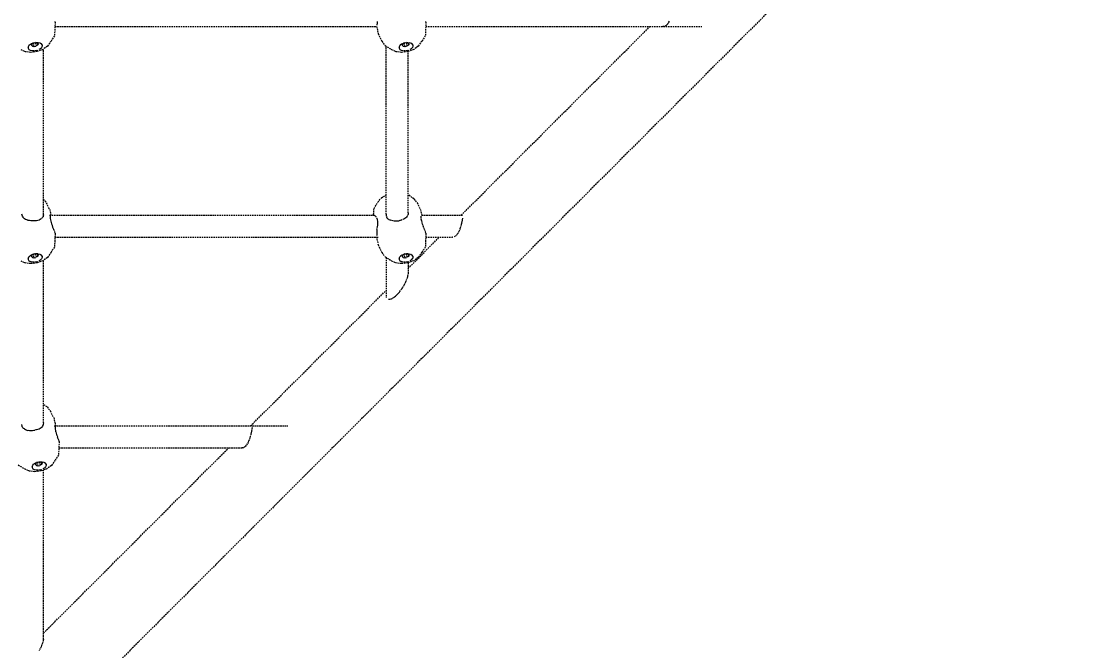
# Model space of a CAD drawing. Header units: millimetres. Extents: x -5899 to 5819, y -5159 to 4068.
# Drawn here: x -448 to 427, y -1811 to -1297 of the extents above; entities that cross this region are included whole.
import ezdxf

# ---------------------------------------------------------------- set-up
doc = ezdxf.new("R2010")
doc.units = ezdxf.units.MM
doc.linetypes.add('HIDDEN', pattern=[1.905, 1.27, -0.635])
for name, color, linetype in [('DIKOM_ОБЪЕКТ', 7, 'Continuous'), ('DIKOM_РАЗМЕР_ЗОНА', 7, 'Continuous'), ('DIKOM_РАЗМЕР_ОБЪЕКТА', 7, 'Continuous')]:
    doc.layers.add(name, color=color, linetype=linetype)
doc.styles.add('style1', font='arialbd.ttf', dxfattribs={"width": 0.8})
doc.dimstyles.new('1-50', dxfattribs={"dimtxt": 300, "dimasz": 200, "dimexe": 100, "dimexo": 0, "dimgap": 100, "dimtad": 1, "dimtxsty": 'style1', "dimcen": 200, "dimclrd": 7, "dimclre": 7, "dimclrt": 7, "dimadec": 1, "dimazin": 2, "dimtfac": 1, "dimtmove": 0, "dimatfit": 2, "dimfxl": 0, "dimlwd": 25, "dimlwe": 18, "dimarcsym": 0})

# ---------------------------------------------------------------- blocks, each defined once
blk = doc.blocks.new('*D1')
at = {"layer": 'Defpoints', "color": 0, "transparency": 16777216}
for p in [(-2800.52, 90.07), (3818.91, 90.07), (3818.91, -4274.71)]:
    blk.add_point(p, dxfattribs=at)
at = {"layer": 'DIKOM_РАЗМЕР_ОБЪЕКТА', "color": 7, "lineweight": 18, "transparency": 16777216}
for p, q in [((-2800.52, 90.07), (-2800.52, -4374.71)), ((3818.91, 90.07), (3818.91, -4374.71))]:
    blk.add_line(p, q, dxfattribs=at)
at = {"layer": 'DIKOM_РАЗМЕР_ОБЪЕКТА', "color": 7, "lineweight": 25, "transparency": 16777216}
blk.add_line((-2600.52, -4274.71), (3618.91, -4274.71), dxfattribs=at)
at = {"layer": 'DIKOM_РАЗМЕР_ОБЪЕКТА', "color": 7, "transparency": 16777216}
for points in [[(-2600.52, -4241.37), (-2600.52, -4308.04), (-2800.52, -4274.71)], [(3618.91, -4241.37), (3618.91, -4308.04), (3818.91, -4274.71)]]:
    blk.add_solid(points, dxfattribs=at)
at = {"layer": 'DIKOM_РАЗМЕР_ОБЪЕКТА', "color": 7, "transparency": 16777216, "insert": (470.97, -3996.01), "char_height": 300, "attachment_point": 5, "style": 'style1'}
blk.add_mtext('{\\fArial|b0|i0|c204|p34;\\H1.16667x;6600}', dxfattribs=at)
blk = doc.blocks.new('*D3')
at = {"layer": 'Defpoints', "color": 0, "transparency": 16777216}
for p in [(-4566.94, 98.04), (5818.91, 98.04), (5818.91, -5058.62)]:
    blk.add_point(p, dxfattribs=at)
at = {"layer": 'DIKOM_РАЗМЕР_ЗОНА', "color": 7, "lineweight": 18, "transparency": 16777216}
for p, q in [((-4566.94, 98.04), (-4566.94, -5158.62)), ((5818.91, 98.04), (5818.91, -5158.62))]:
    blk.add_line(p, q, dxfattribs=at)
at = {"layer": 'DIKOM_РАЗМЕР_ЗОНА', "color": 7, "lineweight": 25, "transparency": 16777216}
blk.add_line((-4366.94, -5058.62), (5618.91, -5058.62), dxfattribs=at)
at = {"layer": 'DIKOM_РАЗМЕР_ЗОНА', "color": 7, "transparency": 16777216}
for points in [[(-4366.94, -5025.29), (-4366.94, -5091.96), (-4566.94, -5058.62)], [(5618.91, -5025.29), (5618.91, -5091.96), (5818.91, -5058.62)]]:
    blk.add_solid(points, dxfattribs=at)
at = {"layer": 'DIKOM_РАЗМЕР_ЗОНА', "color": 7, "transparency": 16777216, "insert": (501.97, -4779.92), "char_height": 300, "attachment_point": 5, "style": 'style1'}
blk.add_mtext('{\\fArial|b0|i0|c204|p34;\\H1.16667x;10400}', dxfattribs=at)

msp = doc.modelspace()

# ---------------------------------------------------------------- linework, layer by layer
at = {"layer": 'DIKOM_ОБЪЕКТ', "color": 7, "linetype": 'HIDDEN', "lineweight": 15}
for p, q in [((392.063, -1058.948), (-507.292, -1958.331)), ((-420.877, -1297.172), (-421.386, -1308.443)), ((-421.047, -1300.924), (-158.011, -1300.924)), ((-420.877, -1297.172), (-420.979, -1296.692)), ((-158.063, -1300.676), (-156.794, -1306.646)), ((-157.761, -1299.301), (-157.821, -1299.793)), ((-157.706, -1298.534), (-157.758, -1299.273)), ((-157.68, -1297.666), (-157.703, -1298.494)), ((-157.683, -1296.714), (-157.68, -1297.287)), ((-117.707, -1297.172), (-118.217, -1308.443)), ((-117.877, -1300.924), (107.765, -1300.924)), ((-117.707, -1297.172), (-117.81, -1296.69)), ((-88.901, -1455.089), (65.264, -1300.924)), ((76.703, -1300.817), (76.071, -1300.924)), ((76.95, -1300.775), (77.667, -1300.501)), ((77.806, -1300.433), (78.499, -1300.01)), ((78.569, -1299.958), (79.24, -1299.381)), ((79.312, -1299.316), (79.984, -1298.547)), ((80.149, -1298.342), (80.79, -1297.433)), ((80.862, -1297.313), (81.429, -1296.338)), ((-424.246, -1312.683), (-427.17, -1316.982)), ((-421.386, -1308.443), (-424.246, -1312.683)), ((-156.794, -1306.646), (-153.643, -1312.847)), ((-153.643, -1312.847), (-151.11, -1316.416)), ((-121.078, -1312.682), (-124.001, -1316.982)), ((-118.217, -1308.443), (-121.078, -1312.682)), ((-448.9, -1319.683), (-445.385, -1321.397)), ((-440.723, -1321.982), (-445.385, -1321.397)), ((-442.854, -1317.574), (-442.323, -1316.474)), ((-442.854, -1317.574), (-442.828, -1318.642)), ((-442.828, -1318.642), (-442.248, -1319.576)), ((-442.323, -1316.474), (-441.286, -1315.451)), ((-442.248, -1319.576), (-441.17, -1320.286)), ((-441.286, -1315.451), (-439.841, -1314.605)), ((-439.698, -1320.7), (-441.17, -1320.286)), ((-435.625, -1321.348), (-440.723, -1321.982)), ((-440.071, -1315.121), (-440.319, -1316.188)), ((-440.319, -1316.188), (-439.503, -1316.997)), ((-440.071, -1315.121), (-439.078, -1314.374)), ((-439.503, -1316.997), (-439.926, -1315.012)), ((-439.841, -1314.605), (-437.693, -1313.955)), ((-438.135, -1314.021), (-439.841, -1314.605)), ((-437.973, -1320.779), (-439.698, -1320.7)), ((-439.503, -1316.997), (-437.93, -1317.239)), ((-437.93, -1317.239), (-438.572, -1314.221)), ((-438.135, -1314.021), (-436.334, -1313.754)), ((-436.172, -1320.512), (-437.973, -1320.779)), ((-437.93, -1317.239), (-436.205, -1316.821)), ((-436.205, -1316.821), (-436.842, -1313.829)), ((-435.55, -1314.025), (-436.833, -1313.828)), ((-436.334, -1313.754), (-434.61, -1313.833)), ((-434.983, -1315.901), (-436.205, -1316.821)), ((-436.172, -1320.512), (-434.466, -1319.928)), ((-430.865, -1319.592), (-435.625, -1321.348)), ((-434.735, -1314.835), (-435.55, -1314.025)), ((-434.983, -1315.901), (-435.338, -1314.237)), ((-434.735, -1314.835), (-434.983, -1315.901)), ((-434.61, -1313.833), (-433.138, -1314.247)), ((-433.021, -1319.082), (-434.466, -1319.928)), ((-433.138, -1314.247), (-432.059, -1314.957)), ((-431.984, -1318.059), (-433.021, -1319.082)), ((-431.48, -1315.891), (-432.059, -1314.957)), ((-431.454, -1316.959), (-431.984, -1318.059)), ((-431.48, -1315.891), (-431.454, -1316.959)), ((-427.17, -1316.982), (-430.865, -1319.592)), ((-430.499, -1454.745), (-430.499, -1319.334)), ((-151.11, -1316.416), (-145.731, -1319.683)), ((-150.3, -1454.218), (-150.3, -1316.908)), ((-145.731, -1319.683), (-142.216, -1321.397)), ((-137.554, -1321.981), (-142.216, -1321.397)), ((-139.684, -1317.574), (-139.153, -1316.474)), ((-139.684, -1317.574), (-139.658, -1318.642)), ((-139.658, -1318.642), (-139.078, -1319.576)), ((-139.153, -1316.474), (-138.117, -1315.451)), ((-139.078, -1319.576), (-138.001, -1320.286)), ((-138.117, -1315.451), (-136.672, -1314.604)), ((-136.528, -1320.7), (-138.001, -1320.286)), ((-132.456, -1321.348), (-137.554, -1321.981)), ((-136.901, -1315.121), (-137.15, -1316.188)), ((-137.15, -1316.188), (-136.334, -1316.997)), ((-136.901, -1315.121), (-135.908, -1314.373)), ((-136.334, -1316.997), (-136.755, -1315.012)), ((-136.672, -1314.604), (-134.524, -1313.955)), ((-134.966, -1314.021), (-136.672, -1314.604)), ((-134.804, -1320.779), (-136.528, -1320.7)), ((-136.334, -1316.997), (-134.761, -1317.239)), ((-134.761, -1317.239), (-135.403, -1314.221)), ((-134.966, -1314.021), (-133.166, -1313.754)), ((-133.003, -1320.512), (-134.804, -1320.779)), ((-134.761, -1317.239), (-133.035, -1316.821)), ((-133.035, -1316.821), (-133.672, -1313.829)), ((-132.382, -1314.025), (-133.663, -1313.828)), ((-133.166, -1313.754), (-131.44, -1313.832)), ((-131.815, -1315.901), (-133.035, -1316.821)), ((-133.003, -1320.512), (-131.298, -1319.928)), ((-127.697, -1319.592), (-132.456, -1321.348)), ((-131.566, -1314.834), (-132.382, -1314.025)), ((-132.301, -1453.131), (-132.301, -1321.291)), ((-131.815, -1315.901), (-132.169, -1314.237)), ((-131.566, -1314.834), (-131.815, -1315.901)), ((-131.44, -1313.832), (-129.969, -1314.247)), ((-129.852, -1319.082), (-131.298, -1319.928)), ((-129.969, -1314.247), (-128.891, -1314.957)), ((-128.816, -1318.059), (-129.852, -1319.082)), ((-128.311, -1315.891), (-128.891, -1314.957)), ((-128.284, -1316.959), (-128.816, -1318.059)), ((-128.311, -1315.891), (-128.284, -1316.959)), ((-124.001, -1316.982), (-127.697, -1319.592)), ((-430.499, -1441.901), (-427.571, -1445.672)), ((-160.08, -1449.51), (-157.048, -1444.426)), ((-157.048, -1444.426), (-154.047, -1440.746)), ((-154.047, -1440.746), (-150.3, -1438.629)), ((-127.545, -1441.624), (-132.156, -1438.392)), ((-127.545, -1441.624), (-124.402, -1445.672)), ((-424.777, -1451.454), (-427.571, -1445.672)), ((-424.004, -1455.089), (-424.777, -1451.454)), ((-160.513, -1454.425), (-160.08, -1449.51)), ((-132.301, -1453.127), (-132.365, -1454.047)), ((-121.608, -1451.454), (-124.402, -1445.672)), ((-120.835, -1455.089), (-121.608, -1451.454)), ((-448.428, -1453.84), (-448.209, -1454.764)), ((-448.198, -1454.8), (-447.83, -1455.667)), ((-447.814, -1455.702), (-447.31, -1456.498)), ((-447.287, -1456.532), (-446.664, -1457.242)), ((-446.634, -1457.274), (-445.904, -1457.892)), ((-445.036, -1458.445), (-445.865, -1457.922)), ((-444.08, -1458.89), (-444.99, -1458.471)), ((-443.057, -1459.217), (-444.04, -1458.906)), ((-441.908, -1459.441), (-442.961, -1459.243)), ((-440.753, -1459.525), (-441.792, -1459.452)), ((-440.021, -1459.499), (-440.692, -1459.528)), ((-439.565, -1459.598), (-440.021, -1459.499)), ((-438.365, -1459.735), (-439.498, -1459.611)), ((-437.143, -1459.747), (-438.244, -1459.744)), ((-436.034, -1459.63), (-437.089, -1459.744)), ((-435.001, -1459.397), (-435.987, -1459.623)), ((-434.012, -1459.043), (-434.923, -1459.375)), ((-433.561, -1458.808), (-433.969, -1459.023)), ((-433.137, -1458.585), (-433.561, -1458.808)), ((-432.366, -1458.025), (-433.101, -1458.561)), ((-431.982, -1457.641), (-432.34, -1458)), ((-431.182, -1456.98), (-431.691, -1457.468)), ((-430.797, -1456.349), (-431.169, -1456.961)), ((-430.566, -1455.603), (-430.789, -1456.328)), ((-430.499, -1454.745), (-430.563, -1455.579)), ((-425.603, -1455.089), (-159.803, -1455.089)), ((-425.055, -1456.332), (-425.039, -1456.844)), ((-425.003, -1455.794), (-425.053, -1456.32)), ((-425.033, -1457.011), (-424.933, -1457.819)), ((-424.931, -1457.836), (-424.759, -1458.766)), ((-424.756, -1458.786), (-424.517, -1459.803)), ((-424.512, -1459.825), (-424.211, -1460.907)), ((-424.204, -1460.933), (-423.846, -1462.062)), ((-423.826, -1462.122), (-423.428, -1463.266)), ((-160.532, -1455.089), (-160.513, -1454.425)), ((-159.525, -1455.397), (-159.923, -1455.237)), ((-158.981, -1455.798), (-159.504, -1455.413)), ((-158.487, -1456.34), (-158.963, -1455.817)), ((-158.062, -1457.023), (-158.474, -1456.362)), ((-158.052, -1457.047), (-157.719, -1457.849)), ((-157.712, -1457.874), (-157.461, -1458.796)), ((-157.457, -1458.823), (-157.293, -1459.833)), ((-157.252, -1462.09), (-157.362, -1463.226)), ((-157.291, -1459.861), (-157.257, -1460.394)), ((-157.257, -1460.394), (-157.224, -1460.936)), ((-157.224, -1460.966), (-157.252, -1462.09)), ((-150.3, -1454.216), (-150.235, -1455.242)), ((-150.232, -1455.269), (-150.009, -1456.193)), ((-150.001, -1456.222), (-149.63, -1457.042)), ((-149.11, -1457.769), (-149.617, -1457.067)), ((-148.463, -1458.363), (-149.091, -1457.792)), ((-147.703, -1458.825), (-148.438, -1458.384)), ((-146.836, -1459.151), (-147.669, -1458.843)), ((-146.039, -1459.306), (-146.794, -1459.164)), ((-144.856, -1459.707), (-145.843, -1459.396)), ((-143.709, -1459.93), (-144.766, -1459.731)), ((-142.553, -1460.014), (-143.657, -1459.937)), ((-141.365, -1459.968), (-142.494, -1460.017)), ((-140.167, -1459.79), (-141.301, -1459.965)), ((-138.945, -1459.473), (-140.046, -1459.768)), ((-137.839, -1459.051), (-138.683, -1459.376)), ((-137.034, -1458.643), (-137.79, -1459.03)), ((-135.817, -1458.237), (-136.723, -1458.567)), ((-134.941, -1457.779), (-135.77, -1458.215)), ((-134.17, -1457.219), (-134.902, -1457.753)), ((-133.514, -1456.562), (-134.139, -1457.19)), ((-132.985, -1455.811), (-133.491, -1456.531)), ((-132.739, -1455.284), (-132.969, -1455.779)), ((-132.368, -1454.084), (-132.59, -1454.948)), ((-121.886, -1456.35), (-121.871, -1456.84)), ((-121.836, -1455.81), (-121.88, -1456.269)), ((-121.862, -1457.034), (-121.774, -1457.743)), ((-121.758, -1457.861), (-121.607, -1458.678)), ((-121.581, -1458.81), (-121.372, -1459.701)), ((-121.336, -1459.848), (-121.074, -1460.789)), ((-121.266, -1455.089), (-87.776, -1455.089)), ((-121.026, -1460.96), (-120.718, -1461.935)), ((-120.656, -1462.127), (-120.316, -1463.1)), ((-88.655, -1462.705), (-88.536, -1462.257)), ((-88.525, -1462.216), (-88.376, -1461.521)), ((-88.376, -1461.521), (-88.276, -1461.037)), ((-88.273, -1461.017), (-88.116, -1460.38)), ((-88.116, -1460.379), (-88.008, -1459.918)), ((-87.999, -1459.868), (-87.901, -1459.323)), ((-87.901, -1459.323), (-87.832, -1458.89)), ((-87.828, -1458.839), (-87.72, -1458.338)), ((-87.634, -1457.897), (-87.574, -1457.444)), ((-423.414, -1463.3), (-422.979, -1464.44)), ((-422.497, -1465.603), (-422.963, -1464.478)), ((-421.997, -1466.728), (-422.479, -1465.644)), ((-421.59, -1467.573), (-421.976, -1466.773)), ((-421.175, -1468.393), (-421.451, -1467.859)), ((-420.877, -1469.795), (-421.386, -1481.067)), ((-420.877, -1469.795), (-421.175, -1468.393)), ((-157.855, -1465.592), (-158.002, -1466.06)), ((-158.002, -1466.061), (-157.957, -1466.675)), ((-157.954, -1466.719), (-157.899, -1467.761)), ((-157.888, -1470.699), (-157.941, -1471.437)), ((-157.897, -1467.806), (-157.868, -1468.791)), ((-157.863, -1469.831), (-157.885, -1470.659)), ((-157.866, -1468.879), (-157.864, -1469.364)), ((-157.864, -1469.364), (-157.861, -1469.789)), ((-157.568, -1464.432), (-157.846, -1465.551)), ((-157.365, -1463.26), (-157.562, -1464.394)), ((-120.243, -1463.308), (-119.876, -1464.268)), ((-119.398, -1465.433), (-119.785, -1464.5)), ((-118.893, -1466.58), (-119.288, -1465.692)), ((-118.419, -1467.58), (-118.768, -1466.854)), ((-118.005, -1468.395), (-118.228, -1467.964)), ((-117.707, -1469.795), (-118.217, -1481.066)), ((-117.707, -1469.795), (-118.005, -1468.395)), ((-92.838, -1471.467), (-92.373, -1470.934)), ((-92.373, -1470.934), (-92.099, -1470.628)), ((-92.099, -1470.628), (-91.847, -1470.283)), ((-91.847, -1470.282), (-91.407, -1469.658)), ((-91.407, -1469.657), (-91.178, -1469.276)), ((-91.028, -1469.017), (-90.791, -1468.608)), ((-90.791, -1468.608), (-90.585, -1468.194)), ((-90.585, -1468.193), (-90.267, -1467.507)), ((-90.267, -1467.507), (-90.088, -1467.067)), ((-89.99, -1466.792), (-89.794, -1466.325)), ((-89.794, -1466.325), (-89.614, -1465.864)), ((-89.614, -1465.864), (-89.379, -1465.181)), ((-89.353, -1465.106), (-89.198, -1464.627)), ((-89.198, -1464.627), (-88.997, -1463.898)), ((-88.854, -1463.41), (-88.655, -1462.705)), ((-421.025, -1473.089), (-156.508, -1473.089)), ((-158.187, -1472.716), (-156.794, -1479.269)), ((-157.944, -1471.466), (-158.004, -1471.958)), ((-156.794, -1479.269), (-153.643, -1485.47)), ((-132.305, -1498.492), (-106.901, -1473.089)), ((-117.856, -1473.089), (-96.095, -1473.089)), ((-95.618, -1473.008), (-96.095, -1473.089)), ((-94.223, -1472.524), (-93.754, -1472.238)), ((-93.525, -1472.07), (-93.066, -1471.675)), ((-442.322, -1489.097), (-441.286, -1488.074)), ((-441.286, -1488.074), (-439.841, -1487.228)), ((-440.07, -1487.745), (-440.319, -1488.811)), ((-440.07, -1487.745), (-439.078, -1486.997)), ((-439.503, -1489.62), (-439.925, -1487.635)), ((-439.841, -1487.228), (-437.693, -1486.578)), ((-438.135, -1486.644), (-439.841, -1487.228)), ((-437.929, -1489.863), (-438.572, -1486.844)), ((-438.135, -1486.644), (-436.334, -1486.378)), ((-436.204, -1489.444), (-436.841, -1486.453)), ((-435.55, -1486.649), (-436.832, -1486.451)), ((-436.334, -1486.378), (-434.61, -1486.456)), ((-434.983, -1488.525), (-436.204, -1489.444)), ((-434.735, -1487.457), (-435.55, -1486.649)), ((-434.983, -1488.525), (-435.338, -1486.86)), ((-434.735, -1487.457), (-434.983, -1488.525)), ((-434.61, -1486.456), (-433.138, -1486.87)), ((-433.138, -1486.87), (-432.059, -1487.58)), ((-431.48, -1488.514), (-432.059, -1487.58)), ((-431.48, -1488.514), (-431.454, -1489.582)), ((-424.246, -1485.306), (-427.169, -1489.606)), ((-421.386, -1481.067), (-424.246, -1485.306)), ((-153.643, -1485.47), (-151.11, -1489.039)), ((-139.153, -1489.097), (-138.116, -1488.074)), ((-138.116, -1488.074), (-136.672, -1487.228)), ((-136.901, -1487.744), (-137.15, -1488.811)), ((-136.901, -1487.744), (-135.909, -1486.997)), ((-136.334, -1489.62), (-136.755, -1487.635)), ((-136.672, -1487.228), (-134.522, -1486.578)), ((-134.966, -1486.643), (-136.672, -1487.228)), ((-134.761, -1489.863), (-135.402, -1486.844)), ((-134.966, -1486.643), (-133.166, -1486.378)), ((-133.035, -1489.444), (-133.672, -1486.452)), ((-132.381, -1486.648), (-133.662, -1486.451)), ((-133.166, -1486.378), (-131.44, -1486.456)), ((-131.814, -1488.525), (-133.035, -1489.444)), ((-131.566, -1487.457), (-132.381, -1486.648)), ((-131.814, -1488.525), (-132.169, -1486.859)), ((-131.566, -1487.457), (-131.814, -1488.525)), ((-131.44, -1486.456), (-129.968, -1486.87)), ((-129.968, -1486.87), (-128.89, -1487.58)), ((-128.311, -1488.514), (-128.89, -1487.58)), ((-128.311, -1488.514), (-128.284, -1489.582)), ((-121.077, -1485.306), (-124, -1489.605)), ((-118.217, -1481.066), (-121.077, -1485.306)), ((-448.9, -1492.307), (-445.385, -1494.021)), ((-440.723, -1494.605), (-445.385, -1494.021)), ((-442.854, -1490.197), (-442.322, -1489.097)), ((-442.854, -1490.197), (-442.828, -1491.265)), ((-442.828, -1491.265), (-442.248, -1492.199)), ((-442.248, -1492.199), (-441.17, -1492.909)), ((-439.697, -1493.324), (-441.17, -1492.909)), ((-435.624, -1493.971), (-440.723, -1494.605)), ((-440.319, -1488.811), (-439.503, -1489.62)), ((-437.973, -1493.402), (-439.697, -1493.324)), ((-439.503, -1489.62), (-437.929, -1489.863)), ((-436.172, -1493.136), (-437.973, -1493.402)), ((-437.929, -1489.863), (-436.204, -1489.444)), ((-436.172, -1493.136), (-434.466, -1492.552)), ((-430.865, -1492.216), (-435.624, -1493.971)), ((-433.021, -1491.705), (-434.466, -1492.552)), ((-431.984, -1490.682), (-433.021, -1491.705)), ((-431.454, -1489.582), (-431.984, -1490.682)), ((-427.169, -1489.606), (-430.865, -1492.216)), ((-430.499, -1624.809), (-430.499, -1491.957)), ((-151.11, -1489.039), (-145.731, -1492.307)), ((-150.298, -1489.532), (-150.295, -1521.467)), ((-145.731, -1492.307), (-142.216, -1494.02)), ((-137.554, -1494.605), (-142.216, -1494.02)), ((-139.684, -1490.197), (-139.153, -1489.097)), ((-139.684, -1490.197), (-139.658, -1491.265)), ((-139.658, -1491.265), (-139.078, -1492.199)), ((-139.078, -1492.199), (-138.001, -1492.909)), ((-136.528, -1493.323), (-138.001, -1492.909)), ((-132.456, -1493.971), (-137.554, -1494.605)), ((-137.15, -1488.811), (-136.334, -1489.62)), ((-134.803, -1493.402), (-136.528, -1493.323)), ((-136.334, -1489.62), (-134.761, -1489.863)), ((-133.003, -1493.136), (-134.803, -1493.402)), ((-134.761, -1489.863), (-133.035, -1489.444)), ((-133.003, -1493.136), (-131.297, -1492.552)), ((-127.696, -1492.216), (-132.456, -1493.971)), ((-132.304, -1493.915), (-132.305, -1503.348)), ((-129.852, -1491.705), (-131.297, -1492.552)), ((-128.816, -1490.682), (-129.852, -1491.705)), ((-128.284, -1489.582), (-128.816, -1490.682)), ((-124, -1489.605), (-127.696, -1492.216)), ((-133.003, -1506.636), (-132.802, -1505.997)), ((-132.801, -1505.996), (-132.62, -1505.37)), ((-132.619, -1505.364), (-132.492, -1504.832)), ((-132.492, -1504.831), (-132.397, -1504.349)), ((-132.388, -1504.302), (-132.339, -1503.836)), ((-132.339, -1503.835), (-132.305, -1503.348)), ((-137.598, -1515.44), (-137.251, -1514.919)), ((-137.251, -1514.919), (-136.782, -1514.207)), ((-136.782, -1514.206), (-136.453, -1513.67)), ((-136.453, -1513.67), (-136.016, -1512.949)), ((-135.87, -1512.681), (-135.61, -1512.229)), ((-135.61, -1512.229), (-135.199, -1511.522)), ((-135.199, -1511.522), (-134.83, -1510.813)), ((-134.753, -1510.663), (-134.457, -1510.084)), ((-134.457, -1510.084), (-134.122, -1509.37)), ((-134.122, -1509.37), (-133.795, -1508.636)), ((-133.711, -1508.426), (-133.512, -1507.963)), ((-133.512, -1507.963), (-133.243, -1507.289)), ((-261.066, -1627.253), (-150.296, -1516.483)), ((-150.255, -1521.759), (-150.2, -1522.185)), ((-148.31, -1523.757), (-147.884, -1523.766)), ((-147.569, -1523.748), (-147.105, -1523.654)), ((-146.739, -1523.553), (-146.25, -1523.407)), ((-145.961, -1523.3), (-145.433, -1523.064)), ((-145.122, -1522.909), (-144.561, -1522.582)), ((-144.231, -1522.377), (-143.644, -1521.958)), ((-143.644, -1521.958), (-143.295, -1521.703)), ((-143.295, -1521.702), (-142.68, -1521.193)), ((-142.68, -1521.193), (-142.317, -1520.886)), ((-142.317, -1520.886), (-141.676, -1520.287)), ((-141.676, -1520.287), (-141.301, -1519.931)), ((-140.693, -1519.287), (-141.301, -1519.931)), ((-140.693, -1519.287), (-140.317, -1518.891)), ((-140.317, -1518.891), (-139.937, -1518.449)), ((-139.937, -1518.449), (-139.37, -1517.792)), ((-139.37, -1517.792), (-138.996, -1517.319)), ((-138.996, -1517.319), (-138.463, -1516.64)), ((-138.1, -1516.14), (-137.598, -1515.44)), ((-427.449, -1611.698), (-430.499, -1609.561)), ((-427.449, -1611.698), (-424.307, -1615.746)), ((-421.513, -1621.528), (-424.307, -1615.746)), ((-448.429, -1626.145), (-448.208, -1627.062)), ((-447.829, -1627.91), (-448.198, -1627.098)), ((-447.31, -1628.637), (-447.813, -1627.943)), ((-446.664, -1629.234), (-447.287, -1628.667)), ((-432.368, -1628.897), (-433.097, -1629.43)), ((-431.712, -1628.24), (-432.335, -1628.866)), ((-431.204, -1627.52), (-431.687, -1628.207)), ((-430.797, -1626.658), (-431.165, -1627.454)), ((-430.566, -1625.76), (-430.786, -1626.622)), ((-430.499, -1624.811), (-430.562, -1625.721)), ((-421.666, -1627.253), (-230.563, -1627.253)), ((-420.295, -1627.253), (-421.513, -1621.528)), ((-420.974, -1628.503), (-420.955, -1629.148)), ((-420.924, -1627.965), (-420.973, -1628.475)), ((-259.701, -1629.233), (-259.621, -1628.764)), ((-259.598, -1628.602), (-259.6, -1628.134)), ((-445.905, -1629.697), (-446.633, -1629.259)), ((-445.865, -1629.72), (-445.037, -1630.242)), ((-444.988, -1630.269), (-444.081, -1630.687)), ((-444.039, -1630.704), (-443.058, -1631.014)), ((-441.908, -1631.239), (-442.959, -1631.041)), ((-440.754, -1631.323), (-441.851, -1631.246)), ((-439.567, -1631.277), (-440.69, -1631.326)), ((-438.37, -1631.1), (-439.498, -1631.274)), ((-437.483, -1630.873), (-438.24, -1631.076)), ((-436.548, -1630.557), (-437.086, -1630.764)), ((-436.04, -1630.501), (-436.547, -1630.557)), ((-435.009, -1630.27), (-435.986, -1630.494)), ((-434.015, -1629.915), (-434.917, -1630.244)), ((-433.139, -1629.457), (-433.965, -1629.892)), ((-420.953, -1629.183), (-420.895, -1629.657)), ((-420.85, -1630.009), (-420.682, -1630.913)), ((-420.674, -1630.959), (-420.442, -1631.947)), ((-420.429, -1631.998), (-420.138, -1633.047)), ((-420.12, -1633.107), (-419.774, -1634.201)), ((-419.752, -1634.269), (-419.368, -1635.372)), ((-419.342, -1635.445), (-418.922, -1636.544)), ((-418.442, -1637.706), (-418.89, -1636.626)), ((-261.761, -1637.97), (-261.447, -1637.055)), ((-261.388, -1636.873), (-261.099, -1635.823)), ((-261.04, -1635.638), (-260.838, -1634.924)), ((-260.702, -1634.436), (-260.486, -1633.43)), ((-260.44, -1633.182), (-260.259, -1632.449)), ((-260.181, -1632.123), (-260.028, -1631.265)), ((-259.993, -1631.002), (-259.862, -1630.4)), ((-259.812, -1630.158), (-259.717, -1629.44)), ((-430.499, -1796.686), (-279.066, -1645.253)), ((-417.949, -1638.82), (-418.403, -1637.799)), ((-417.612, -1639.869), (-418.122, -1651.141)), ((-417.855, -1645.253), (-268.262, -1645.253)), ((-417.612, -1639.869), (-417.742, -1639.256)), ((-267.544, -1645.132), (-268.262, -1645.253)), ((-267.375, -1645.103), (-266.683, -1644.839)), ((-266.51, -1644.755), (-265.916, -1644.394)), ((-265.753, -1644.282), (-265.103, -1643.723)), ((-265.015, -1643.643), (-264.366, -1642.9)), ((-264.13, -1642.601), (-263.543, -1641.768)), ((-263.456, -1641.622), (-262.909, -1640.678)), ((-262.829, -1640.52), (-262.38, -1639.544)), ((-262.185, -1639.022), (-261.889, -1638.317)), ((-418.122, -1651.141), (-420.981, -1655.38)), ((-451.015, -1659.113), (-445.635, -1662.381)), ((-445.635, -1662.381), (-442.12, -1664.094)), ((-439.589, -1660.27), (-439.058, -1659.171)), ((-439.589, -1660.27), (-439.563, -1661.339)), ((-439.563, -1661.339), (-438.983, -1662.273)), ((-439.058, -1659.171), (-438.021, -1658.148)), ((-438.983, -1662.273), (-437.905, -1662.983)), ((-438.021, -1658.148), (-436.576, -1657.302)), ((-436.433, -1663.397), (-437.905, -1662.983)), ((-436.806, -1657.818), (-437.054, -1658.885)), ((-437.054, -1658.885), (-436.238, -1659.694)), ((-436.806, -1657.818), (-435.814, -1657.071)), ((-436.238, -1659.694), (-436.66, -1657.709)), ((-436.576, -1657.302), (-434.429, -1656.652)), ((-434.871, -1656.717), (-436.576, -1657.302)), ((-434.708, -1663.476), (-436.433, -1663.397)), ((-436.238, -1659.694), (-434.665, -1659.937)), ((-434.665, -1659.937), (-435.308, -1656.918)), ((-434.871, -1656.717), (-433.07, -1656.452)), ((-432.907, -1663.21), (-434.708, -1663.476)), ((-434.665, -1659.937), (-432.94, -1659.518)), ((-432.94, -1659.518), (-433.576, -1656.527)), ((-432.286, -1656.723), (-433.567, -1656.525)), ((-433.07, -1656.452), (-431.345, -1656.53)), ((-431.719, -1658.599), (-432.94, -1659.518)), ((-432.907, -1663.21), (-431.202, -1662.626)), ((-427.601, -1662.29), (-432.36, -1664.045)), ((-431.47, -1657.532), (-432.286, -1656.723)), ((-431.719, -1658.599), (-432.073, -1656.935)), ((-431.47, -1657.532), (-431.719, -1658.599)), ((-431.345, -1656.53), (-429.873, -1656.944)), ((-429.757, -1661.779), (-431.202, -1662.626)), ((-430.499, -1801.471), (-430.499, -1663.358)), ((-429.873, -1656.944), (-428.795, -1657.654)), ((-428.72, -1660.756), (-429.757, -1661.779)), ((-428.216, -1658.588), (-428.795, -1657.654)), ((-428.189, -1659.656), (-428.72, -1660.756)), ((-428.216, -1658.588), (-428.189, -1659.656)), ((-423.905, -1659.679), (-427.601, -1662.29)), ((-420.981, -1655.38), (-423.905, -1659.679)), ((-437.458, -1664.679), (-442.12, -1664.094)), ((-432.36, -1664.045), (-437.458, -1664.679)), ((-430.821, -1803.561), (-431.176, -1804.763)), ((-430.565, -1802.404), (-430.746, -1803.255)), ((-430.502, -1801.51), (-430.564, -1802.394)), ((-433.791, -1810.406), (-433.998, -1810.775)), ((-433.127, -1809.217), (-433.791, -1810.406)), ((-432.36, -1807.664), (-433.123, -1809.21)), ((-431.918, -1806.629), (-432.355, -1807.652)), ((-431.707, -1806.164), (-431.918, -1806.629)), ((-431.179, -1804.777), (-431.701, -1806.15))]:
    msp.add_line(p, q, dxfattribs=at)

# ---------------------------------------------------------------- dimensions: what is measured, and where the dimension line sits
at = {"layer": 'DIKOM_РАЗМЕР_ЗОНА'}
dim = msp.add_linear_dim(base=(5818.913, -5058.623), p1=(-4566.94, 98.042), p2=(5818.913, 98.042), angle=180, text='{\\fArial|b0|i0|c204|p34;\\H1.16667x;10400}', dimstyle='1-50', dxfattribs=at)
dim.commit()
dim.dimension.update_dxf_attribs({"geometry": '*D3', "text_midpoint": (501.967, -5058.623), "dimtype": 160})
at = {"layer": 'DIKOM_РАЗМЕР_ОБЪЕКТА'}
dim = msp.add_linear_dim(base=(3818.913, -4274.707), p1=(-2800.515, 90.069), p2=(3818.913, 90.069), angle=180, text='{\\fArial|b0|i0|c204|p34;\\H1.16667x;6600}', dimstyle='1-50', dxfattribs=at)
dim.commit()
dim.dimension.update_dxf_attribs({"geometry": '*D1', "text_midpoint": (470.966, -4274.707), "dimtype": 160})

doc.saveas('drawing.dxf')
